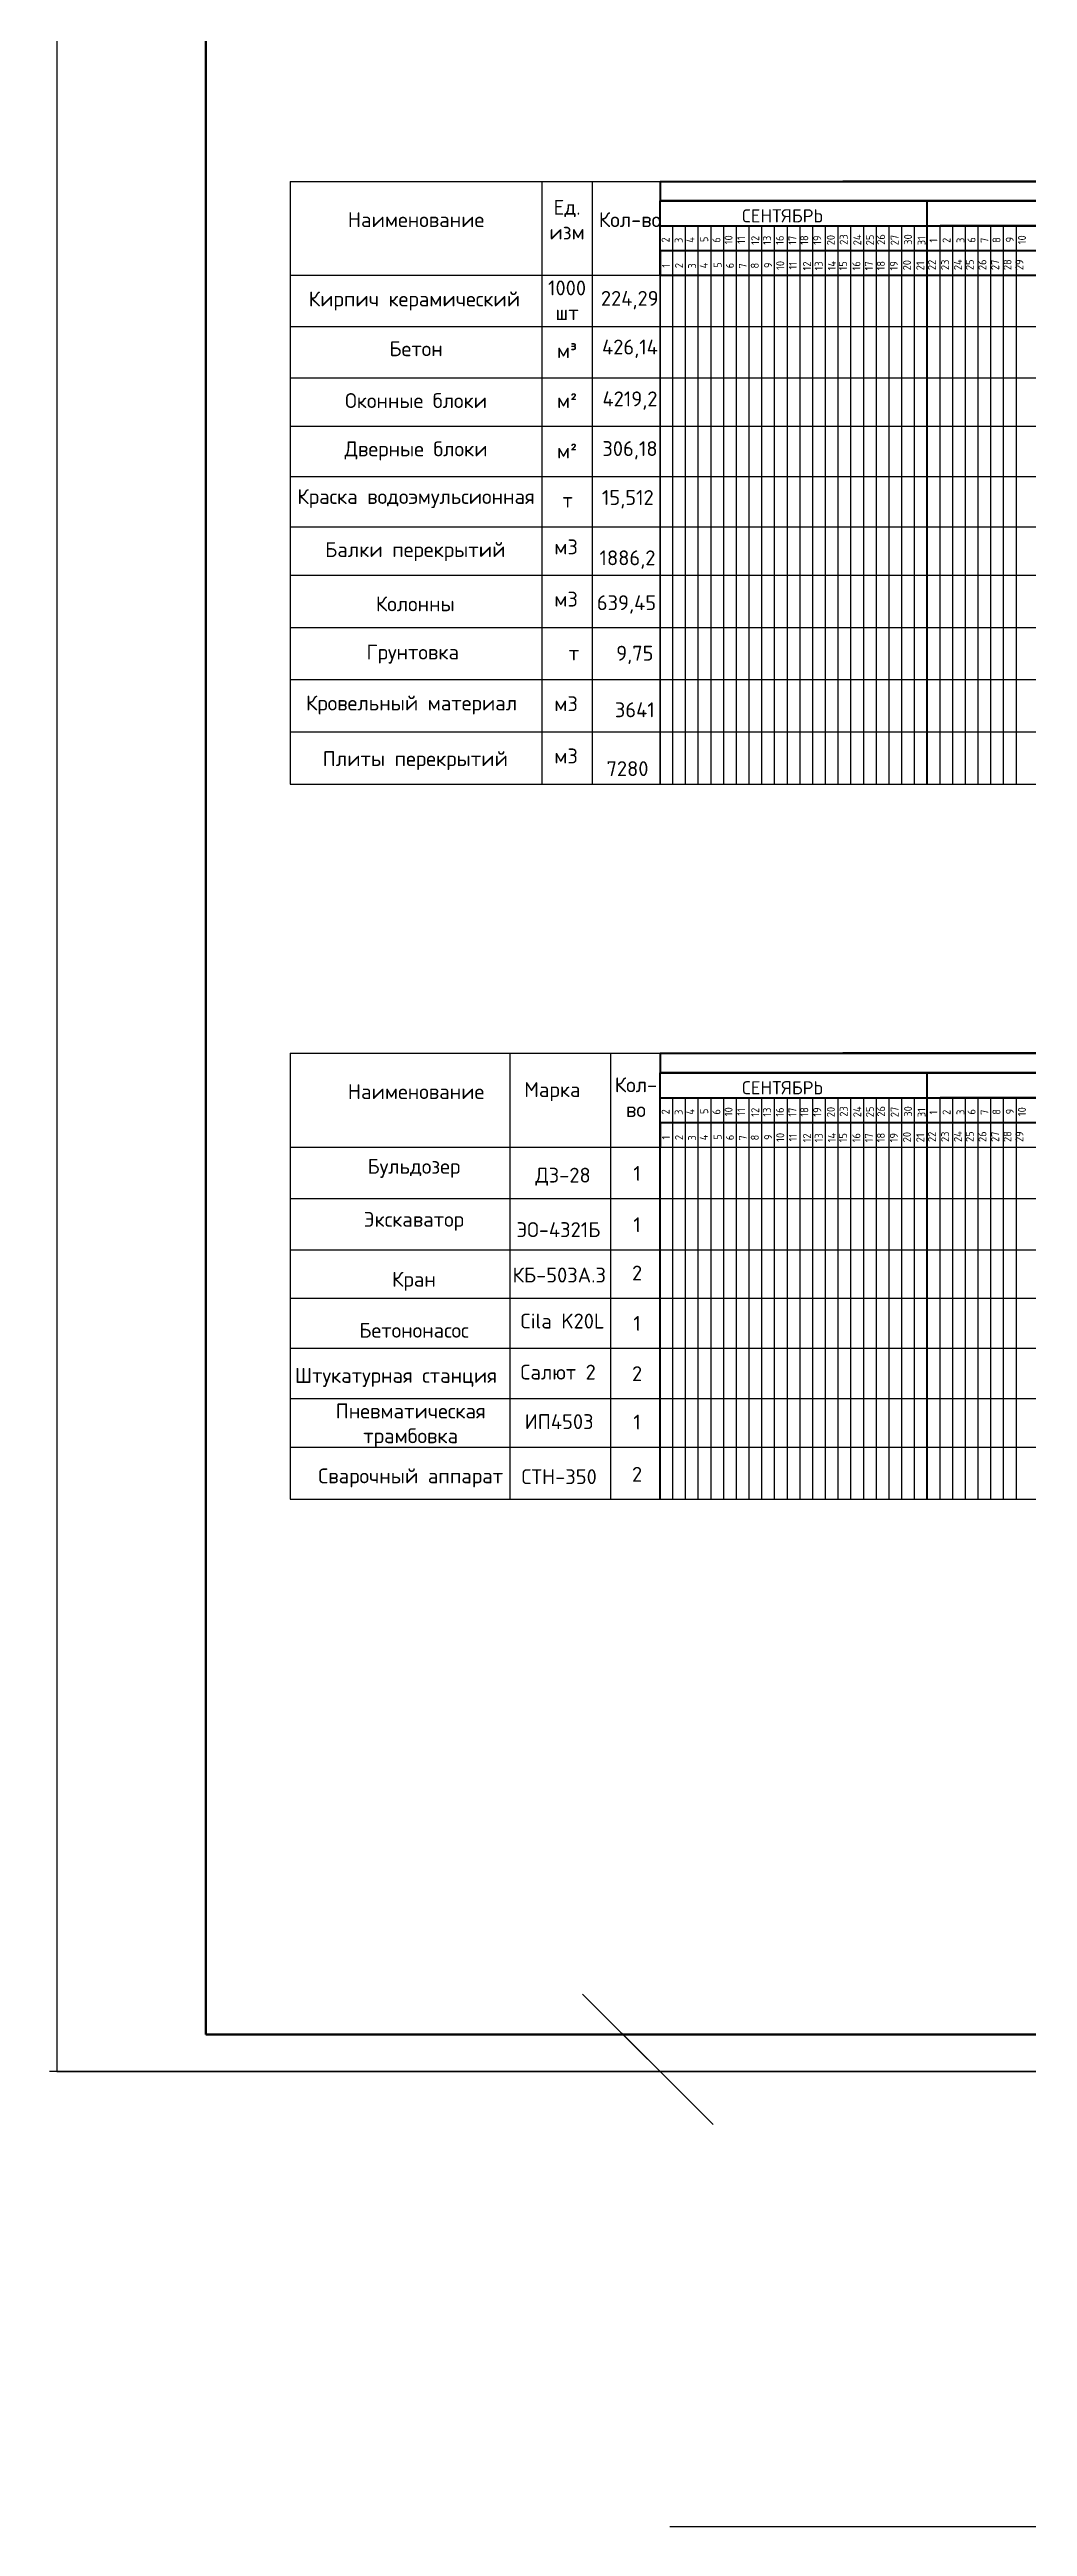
# Model space of a CAD drawing. Header units: millimetres. Extents: x -782 to 10910, y 3841 to 13237.
# Drawn here: x 9776.9 to 9908.3, y 7280.2 to 7613.3 of the extents above; entities that cross this region are included whole.
import ezdxf

# ---------------------------------------------------------------- set-up
doc = ezdxf.new("R2010")
doc.units = ezdxf.units.MM
doc.layers.add('05', color=7, linetype='Continuous', lineweight=50)
doc.layers.add('Штампы&Таблицы', color=1, linetype='Continuous', lineweight=70)
doc.layers.add('1STAIR2D', color=30, linetype='Continuous')
doc.layers.add('A0-08', color=101, linetype='Continuous')
doc.styles.add('GOST-2.304_Type-B', font='GOST_Common.ttf')
doc.styles.add('Isocpeur', font='isocpeur.ttf')
doc.styles.get("Standard").update_dxf_attribs({"font": 'isocpeur.ttf'})

msp = doc.modelspace()

# ---------------------------------------------------------------- linework, layer by layer
at = {"lineweight": 30}
for p, q in [((9809.250457, 7595.531571), (9858.969228, 7595.531571)), ((9809.250457, 7595.531571), (9809.250743, 7514.480486)), ((9843.075742, 7595.531571), (9843.075742, 7514.480486)), ((9849.840798, 7595.531571), (9849.840798, 7514.480486)), ((9858.969228, 7514.48067), (9858.969228, 7595.531571)), ((9858.969228, 7514.48067), (9858.969228, 7593.760035)), ((9858.969228, 7589.196681), (9858.969228, 7514.480486)), ((9809.250457, 7582.920212), (9858.969228, 7582.920212)), ((9858.969228, 7582.920212), (9858.969228, 7573.966388)), ((9809.250457, 7576.018045), (10602.354996, 7576.021285)), ((9809.250425, 7569.115879), (10602.354996, 7569.119119)), ((9809.250457, 7562.625041), (10602.354996, 7562.62828)), ((9809.250457, 7555.859984), (10602.354996, 7555.862923)), ((9809.250457, 7549.094927), (10602.354996, 7549.097866)), ((9809.250457, 7549.094927), (10602.354996, 7549.097866)), ((9809.250457, 7542.592922), (10602.354996, 7542.595861)), ((9809.250457, 7535.564813), (10602.354996, 7535.567752)), ((9809.250457, 7535.564813), (10602.354996, 7535.564813)), ((9809.250457, 7528.536704), (10602.354996, 7528.539643)), ((9809.250457, 7528.536704), (10602.354996, 7528.536704)), ((9809.250457, 7528.536704), (10602.354996, 7528.536704)), ((9809.250457, 7521.508595), (10602.354996, 7521.511534)), ((9809.250457, 7521.508595), (10602.354996, 7521.508595)), ((9809.250457, 7521.508595), (10602.354996, 7521.508595)), ((9809.250457, 7514.480486), (10602.354996, 7514.483424)), ((9809.250457, 7514.480486), (10602.354996, 7514.483424)), ((9809.250457, 7514.480486), (10602.354996, 7514.480486)), ((9809.250457, 7514.480486), (10602.354996, 7514.480486)), ((9809.250457, 7478.301074), (9858.969228, 7478.301074)), ((9809.250457, 7478.301074), (9809.250669, 7418.334316)), ((9838.781777, 7478.301074), (9838.781777, 7418.334316)), ((9852.298552, 7478.301074), (9852.298552, 7418.334316)), ((9809.250457, 7465.689715), (9858.969228, 7465.689715)), ((9809.250457, 7458.787548), (10602.354996, 7458.790788)), ((9809.250425, 7451.885382), (10602.354996, 7451.888622)), ((9809.250457, 7445.394544), (10602.354996, 7445.397783)), ((9809.250457, 7438.629487), (10602.354996, 7438.632426)), ((9809.250457, 7431.86443), (10602.354996, 7431.867369)), ((9809.250457, 7431.86443), (10602.354996, 7431.867369)), ((9809.250457, 7425.362425), (10602.354996, 7425.365364)), ((9809.250457, 7418.334316), (10602.354996, 7418.337255)), ((9809.250457, 7418.334316), (10602.354996, 7418.334316))]:
    msp.add_line(p, q, dxfattribs=at)
at = {"lineweight": 25}
for p, q in [((9858.969228, 7341.388854), (9848.522869, 7351.812643)), ((9848.522869, 7351.812643), (9866.100628, 7334.272862)), ((9860.269228, 7280.227508), (10909.754232, 7280.227508))]:
    msp.add_line(p, q, dxfattribs=at)
at = {"layer": '05'}
for p, q in [((9883.535668, 7595.531571), (10012.619325, 7595.531571)), ((9883.535668, 7595.531571), (10012.619325, 7595.531571)), ((9858.969228, 7592.91049), (9896.588624, 7592.91049)), ((9896.588624, 7592.91049), (9932.498047, 7592.878546)), ((9896.588624, 7589.537806), (9932.498047, 7589.537806)), ((9883.535668, 7478.301074), (10012.619325, 7478.301074)), ((9883.535668, 7478.301074), (10012.619325, 7478.301074)), ((9858.969228, 7475.679993), (9896.588624, 7475.679993)), ((9896.588624, 7475.679993), (9932.498047, 7475.648049)), ((9896.588624, 7472.307309), (9932.498047, 7472.307309))]:
    msp.add_line(p, q, dxfattribs=at)
at = {"layer": '1STAIR2D', "color": 0}
for p, q in [((9777.900427, 7935.388671), (9777.900427, 7341.388671)), ((9777.900427, 7341.388671), (10617.900427, 7341.388671))]:
    msp.add_line(p, q, dxfattribs=at)
at = {"layer": '1STAIR2D', "color": 0, "lineweight": 100}
for p, q in [((9797.900427, 7930.388671), (9797.900427, 7346.388671)), ((9797.900427, 7346.388671), (10612.900427, 7346.388671))]:
    msp.add_line(p, q, dxfattribs=at)
at = {"layer": 'A0-08', "color": 0, "lineweight": 40}
for p, q in [((9858.969228, 7595.531571), (9859.546827, 7595.531571)), ((9858.969228, 7595.531571), (9858.969228, 7592.91049)), ((9858.969228, 7595.531571), (9858.969228, 7592.91049)), ((9859.546827, 7595.531571), (10121.60354, 7595.531571)), ((9859.546827, 7595.531571), (10121.60354, 7595.531571)), ((9859.546827, 7595.531571), (10121.60354, 7595.531571)), ((9859.546827, 7595.531571), (10121.60354, 7595.531571)), ((9877.820365, 7592.91049), (10602.354996, 7593.08715)), ((9877.820365, 7592.91049), (10602.354996, 7593.08715)), ((9883.535668, 7595.531571), (10602.354996, 7595.531571)), ((9858.969228, 7586.229009), (9858.969228, 7592.91049)), ((9858.969228, 7586.229009), (9858.969228, 7592.91049)), ((9894.878651, 7514.480803), (9894.878651, 7592.91049)), ((9858.969228, 7589.569749), (10150.795112, 7589.537806)), ((9858.969228, 7582.920212), (9858.969228, 7589.537806)), ((9858.969228, 7582.920212), (9858.969228, 7589.537806)), ((9878.812008, 7589.537806), (10150.795112, 7589.537806)), ((9885.52986, 7589.537806), (10154.794479, 7589.537806)), ((9885.52986, 7589.537806), (10154.794479, 7589.537806)), ((9858.969228, 7586.229009), (9858.969228, 7582.920212)), ((9858.969228, 7586.229009), (10602.354996, 7586.229009)), ((9858.969228, 7582.920212), (10121.60354, 7582.920212)), ((9858.969228, 7478.301074), (9859.546827, 7478.301074)), ((9858.969228, 7478.301074), (9858.969228, 7475.679993)), ((9858.969228, 7478.301074), (9858.969228, 7475.679993)), ((9859.546827, 7478.301074), (10121.60354, 7478.301074)), ((9859.546827, 7478.301074), (10121.60354, 7478.301074)), ((9859.546827, 7478.301074), (10121.60354, 7478.301074)), ((9859.546827, 7478.301074), (10121.60354, 7478.301074)), ((9883.535668, 7478.301074), (10602.354996, 7478.301074)), ((9883.535668, 7478.301074), (10602.354996, 7478.301074)), ((9858.969228, 7468.998512), (9858.969228, 7475.679993)), ((9877.820365, 7475.679993), (10602.354996, 7475.856653)), ((9877.820365, 7475.679993), (10602.354996, 7475.856653)), ((9894.878651, 7418.334634), (9894.878651, 7475.679993)), ((9858.969228, 7472.307309), (10150.795112, 7472.307309)), ((9858.969228, 7418.3345), (9858.969228, 7472.307309)), ((9858.969228, 7472.307309), (10150.795112, 7472.307309)), ((9885.52986, 7472.307309), (10154.794479, 7472.307309)), ((9885.52986, 7472.307309), (10154.794479, 7472.307309)), ((9858.969228, 7468.998512), (9858.969228, 7465.689715)), ((9858.969228, 7468.998512), (10602.354996, 7468.998512))]:
    msp.add_line(p, q, dxfattribs=at)
at = {"layer": 'A0-08', "color": 0, "lineweight": 30}
for p, q in [((9858.969228, 7595.531571), (9859.807036, 7595.531571)), ((9858.969228, 7595.531571), (9858.969228, 7591.729693)), ((9858.969228, 7478.301074), (9859.807036, 7478.301074)), ((9858.969228, 7478.301074), (9858.969228, 7474.499196))]:
    msp.add_line(p, q, dxfattribs=at)
at = {"layer": 'A0-08', "color": 0, "lineweight": 25}
for p, q in [((9860.6792, 7514.480676), (9860.6792, 7589.537806)), ((9862.389173, 7514.480682), (9862.389173, 7589.537806)), ((9864.099145, 7514.480689), (9864.099145, 7589.537806)), ((9865.809118, 7514.480695), (9865.809118, 7589.537806)), ((9867.51909, 7514.480702), (9867.51909, 7589.537806)), ((9869.229063, 7514.480708), (9869.229063, 7589.537806)), ((9870.939036, 7514.480714), (9870.939036, 7589.537806)), ((9872.649008, 7514.480721), (9872.649008, 7589.537806)), ((9874.358981, 7514.480727), (9874.358981, 7589.537806)), ((9876.068953, 7514.480733), (9876.068953, 7589.537806)), ((9877.778926, 7514.48074), (9877.778926, 7589.537806)), ((9879.488898, 7514.480746), (9879.488898, 7589.537806)), ((9881.198871, 7514.480752), (9881.198871, 7589.537806)), ((9882.908843, 7514.480759), (9882.908843, 7589.537806)), ((9884.618816, 7514.480765), (9884.618816, 7589.537806)), ((9886.328789, 7514.480771), (9886.328789, 7589.537806)), ((9888.038761, 7514.480778), (9888.038761, 7589.537806)), ((9889.748734, 7514.480784), (9889.748734, 7589.537806)), ((9891.458706, 7514.48079), (9891.458706, 7589.537806)), ((9893.168679, 7514.480797), (9893.168679, 7589.537806)), ((9894.878651, 7514.480803), (9894.878651, 7589.537806)), ((9896.588624, 7514.480809), (9896.588624, 7589.537806)), ((9898.298596, 7514.480816), (9898.298596, 7589.537806)), ((9900.008569, 7514.480822), (9900.008569, 7589.537806)), ((9901.718541, 7514.480828), (9901.718541, 7589.537806)), ((9903.428514, 7514.480835), (9903.428514, 7589.537806)), ((9905.138487, 7514.480841), (9905.138487, 7589.537806)), ((9906.848459, 7514.480847), (9906.848459, 7589.537806)), ((9882.603572, 7586.229009), (10154.794479, 7586.229009)), ((9896.588624, 7586.229009), (9968.407471, 7586.229009)), ((9858.969228, 7582.920212), (10121.60354, 7582.920212)), ((9858.969228, 7582.920212), (9860.6792, 7582.920212)), ((9858.969228, 7582.920212), (9860.6792, 7582.920212)), ((9858.969228, 7582.920212), (9860.6792, 7582.920212)), ((9858.969228, 7582.920212), (9860.6792, 7582.920212)), ((9859.546827, 7582.920212), (9861.2568, 7582.920212)), ((9859.546827, 7582.920212), (9861.2568, 7582.920212)), ((9877.778926, 7582.920212), (10154.794479, 7582.920212)), ((9877.778926, 7582.920212), (10154.794479, 7582.920212)), ((9885.52986, 7582.920212), (10154.794479, 7582.920212)), ((9885.52986, 7582.920212), (10154.794479, 7582.920212)), ((9896.588624, 7582.920212), (9897.44361, 7582.920212)), ((9896.588624, 7582.920212), (9897.44361, 7582.920212)), ((9860.6792, 7418.334507), (9860.6792, 7472.307309)), ((9862.389173, 7418.334513), (9862.389173, 7472.307309)), ((9864.099145, 7418.334519), (9864.099145, 7472.307309)), ((9865.809118, 7418.334526), (9865.809118, 7472.307309)), ((9867.51909, 7418.334532), (9867.51909, 7472.307309)), ((9869.229063, 7418.334538), (9869.229063, 7472.307309)), ((9870.939036, 7418.334545), (9870.939036, 7472.307309)), ((9872.649008, 7418.334551), (9872.649008, 7472.307309)), ((9874.358981, 7418.334557), (9874.358981, 7472.307309)), ((9876.068953, 7418.334564), (9876.068953, 7472.307309)), ((9877.778926, 7418.33457), (9877.778926, 7472.307309)), ((9879.488898, 7418.334576), (9879.488898, 7472.307309)), ((9881.198871, 7418.334583), (9881.198871, 7472.307309)), ((9882.908843, 7418.334589), (9882.908843, 7472.307309)), ((9884.618816, 7418.334596), (9884.618816, 7472.307309)), ((9886.328789, 7418.334602), (9886.328789, 7472.307309)), ((9888.038761, 7418.334608), (9888.038761, 7472.307309)), ((9889.748734, 7418.334615), (9889.748734, 7472.307309)), ((9891.458706, 7418.334621), (9891.458706, 7472.307309)), ((9893.168679, 7418.334627), (9893.168679, 7472.307309)), ((9894.878651, 7418.334634), (9894.878651, 7472.307309)), ((9896.588624, 7418.33464), (9896.588624, 7472.307309)), ((9898.298596, 7418.334646), (9898.298596, 7472.307309)), ((9900.008569, 7418.334653), (9900.008569, 7472.307309)), ((9901.718541, 7418.334659), (9901.718541, 7472.307309)), ((9903.428514, 7418.334665), (9903.428514, 7472.307309)), ((9905.138487, 7418.334672), (9905.138487, 7472.307309)), ((9906.848459, 7418.334678), (9906.848459, 7472.307309)), ((9858.969228, 7468.998512), (10154.794479, 7468.998512)), ((9896.588624, 7468.998512), (9968.407471, 7468.998512)), ((9858.969228, 7465.689715), (9860.6792, 7465.689715)), ((9858.969228, 7465.689715), (9860.6792, 7465.689715)), ((9859.546827, 7465.689715), (9861.2568, 7465.689715)), ((9861.2568, 7465.689715), (10154.794479, 7465.689715)), ((9885.52986, 7465.689715), (10154.794479, 7465.689715)), ((9896.588624, 7465.689715), (9897.44361, 7465.689715))]:
    msp.add_line(p, q, dxfattribs=at)
at = {"layer": 'Штампы&Таблицы', "color": 0, "lineweight": 25}
msp.add_line((10617.900574, 7341.388854), (9776.900574, 7341.388854), dxfattribs=at)

# ---------------------------------------------------------------- texts
for p in [(9869.981923, 7590.00913), (9869.981923, 7472.778633)]:
    msp.add_text('СЕНТЯБРЬ', height=1.7683557).set_placement(p)
at = {"char_height": 2, "attachment_point": 5, "style": 'Isocpeur'}
for s, insert, width in [('{\\C256;Ед.\\Pизм}', (9846.45827, 7590.377507), 6.76505694), ('{\\C256;Наименование}', (9826.163099, 7590.377507), 33.82528471), ('{\\C256;Кол-во}', (9854.914591, 7590.377507), 10.14758541), ('1000\\Pшт', (9846.45827, 7579.537683), 6.76505694), ('224,29', (9854.884459, 7579.563079), 10.14758541), ('{\\C256;Бетон}', (9826.163099, 7573.026249), 33.82528471), ('{\\C256;м³}', (9846.45827, 7572.772626), 6.76505694), ('426,14', (9854.914591, 7573.026249), 10.14758541), ('Оконные блоки', (9826.163099, 7566.054297), 33.82528471), ('{\\C256;м²}', (9846.45827, 7566.054297), 6.76505694), ('4219,2', (9854.914591, 7566.054297), 10.14758541), ('Дверные блоки', (9826.163099, 7559.28924), 33.82528471), ('{\\C256;м²}', (9846.45827, 7559.289228), 6.76505694), ('306,18', (9854.914591, 7559.369837), 10.14758541), ('Краска водоэмульсионная', (9826.163255, 7552.883847), 33.82528471), ('т', (9846.534569, 7552.673978), 6.76505694), ('Балки перекрытий', (9826.058766, 7545.752844), 33.82528471), ('м3', (9846.331427, 7546.385487), 6.76505694), ('1886,2', (9854.579826, 7544.683021), 10.14758541), ('м3', (9846.331427, 7539.357377), 6.76505694), ('639,45', (9854.442979, 7538.647247), 10.14758541), ('Колонны', (9826.058792, 7538.724734), 33.82528471), ('Грунтовка', (9825.715835, 7531.972055), 33.82528471), ('9,75', (9855.563694, 7531.856751), 10.14758541), ('т', (9847.37861, 7532.122778), 8.35192215), ('Кровельный материал', (9825.548231, 7525.122725), 33.82528471), ('м3', (9846.331477, 7525.301034), 6.76505694), ('3641', (9855.563433, 7524.480091), 10.14758541), ('Плиты перекрытий', (9826.058815, 7517.640407), 33.82528471), ('м3', (9846.331477, 7518.27305), 6.76505694), ('7280', (9854.579876, 7516.570584), 10.14758541), ('{\\C256;Наименование}', (9826.163099, 7473.14701), 33.82528471), ('Марка', (9844.481509, 7473.14701), 6.76505694), ('Кол-\\Pво', (9855.717277, 7472.395284), 10.14758541), ('{\\C256;Бульдозер}', (9825.871376, 7462.823023), 28.48445028), ('1', (9855.870443, 7462.143975), 14.24222514), ('ДЗ-28', (9845.9147, 7461.707964), 14.24222514), ('{\\C256;Экскаватор}', (9825.871462, 7455.70191), 28.48445028), ('ЭО-4321Б', (9845.297726, 7454.586851), 14.24222514), ('1', (9855.870443, 7455.241808), 14.24222514), ('Кран ', (9825.871267, 7447.64841), 28.48445028), ('КБ-503А.3', (9845.407629, 7448.48249), 28.48445028), ('2', (9855.870443, 7448.75097), 14.24222514), ('{\\C256;Cila K20L}', (9845.826562, 7442.294344), 14.24222514), ('{\\C256;Бетононасос}', (9825.871237, 7441.059008), 28.48445028), ('1', (9855.870443, 7441.985897), 14.24222514), ('{\\C256;Штукатурная станция}', (9823.458561, 7434.717166), 28.48445028), ('Салют 2', (9845.255171, 7435.430213), 14.24222514), ('2', (9855.870468, 7435.22084), 14.24222514), ('Пневматическая \\Pтрамбовка', (9825.438388, 7428.270456), 35.60556285), ('ИП4503', (9845.393106, 7428.771391), 8.791497), ('1', (9855.870492, 7428.718835), 14.24222514), ('Сварочный аппарат', (9825.438416, 7421.208566), 35.60556285), ('СТН-350', (9845.393133, 7421.373381), 8.791497), ('2', (9855.870492, 7421.690567), 14.24222514)]:
    msp.add_mtext(s, dxfattribs=dict(at, insert=insert, width=width))
at = {"color": 85, "true_color": 0x58ba48, "insert": (9825.938684, 7579.44964), "char_height": 2, "width": 33.82528471, "attachment_point": 5, "style": 'Isocpeur'}
msp.add_mtext('{\\C256;Кирпич керамический }', dxfattribs=at)
at = {"lineweight": 20, "insert": (9854.623051, 7552.789959), "char_height": 2, "width": 49.53734975, "attachment_point": 5, "style": 'Isocpeur'}
msp.add_mtext('15,512', dxfattribs=at)
at = {"layer": 'A0-08', "color": 0, "lineweight": 25, "style": 'GOST-2.304_Type-B'}
for s, height, p in [('2', 1.068733, (9860.234471, 7587.307961)), ('3', 1.068733, (9861.993497, 7587.245817)), ('4', 1.068733, (9863.565876, 7587.276889)), ('5', 1.068733, (9865.429807, 7587.357924)), ('6', 1.068733, (9867.06827, 7587.288017)), ('10', 1.0687328, (9868.698949, 7587.072364)), ('11', 1.0687328, (9870.396411, 7587.134616)), ('12', 1.0687328, (9872.283994, 7587.001581)), ('13', 1.0687328, (9873.868811, 7587.001581)), ('16', 1.0687328, (9875.588156, 7587.001581)), ('17', 1.0687328, (9877.277881, 7587.001581)), ('18', 1.0687328, (9878.880507, 7587.001581)), ('19', 1.0687328, (9880.622493, 7587.001581)), ('20', 1.0687328, (9882.442657, 7586.93538)), ('23', 1.0687328, (9884.178332, 7587.001581)), ('24', 1.0687328, (9885.998496, 7586.93538)), ('25', 1.0687328, (9887.703549, 7586.93538)), ('26', 1.0687328, (9889.205296, 7587.001581)), ('27', 1.0687328, (9891.02546, 7586.93538)), ('30', 1.0687328, (9892.821181, 7587.001581)), ('31', 1.0687328, (9894.641345, 7586.93538)), ('1', 1.068733, (9896.238499, 7587.307961)), ('2', 1.068733, (9897.997525, 7587.245817)), ('3', 1.068733, (9899.875364, 7587.245817)), ('6', 1.068733, (9901.356948, 7587.288017)), ('7', 1.068733, (9903.100391, 7587.253064)), ('8', 1.068733, (9904.707927, 7587.259119)), ('9', 1.068733, (9906.498875, 7587.321372)), ('10', 1.0687328, (9908.134014, 7587.072364)), ('1', 1.068733, (9860.281732, 7583.937506)), ('2', 1.068733, (9862.039048, 7583.860491)), ('3', 1.068733, (9863.798074, 7583.798347)), ('4', 1.068733, (9865.370454, 7583.829418)), ('5', 1.068733, (9867.234385, 7583.910453)), ('6', 1.068733, (9868.872847, 7583.840547)), ('7', 1.068733, (9870.616291, 7583.805593)), ('8', 1.068733, (9872.223826, 7583.811649)), ('9', 1.068733, (9874.014774, 7583.873901)), ('10', 1.0687328, (9875.649914, 7583.624894)), ('11', 1.0687328, (9877.347376, 7583.687145)), ('12', 1.0687328, (9879.234959, 7583.554111)), ('13', 1.0687328, (9880.819776, 7583.554111)), ('14', 1.0687328, (9882.578792, 7583.554111)), ('15', 1.0687328, (9884.085073, 7583.554111)), ('16', 1.0687328, (9885.880931, 7583.554111)), ('17', 1.0687328, (9887.570656, 7583.554111)), ('18', 1.0687328, (9889.173282, 7583.554111)), ('19', 1.0687328, (9890.915268, 7583.554111)), ('20', 1.0687328, (9892.681004, 7583.563293)), ('21', 1.0687328, (9894.469778, 7583.563293)), ('22', 1.0687328, (9896.040243, 7583.597953)), ('23', 1.0687328, (9897.81013, 7583.597953)), ('24', 1.0687328, (9899.530163, 7583.597953)), ('25', 1.0687328, (9901.125556, 7583.597953)), ('26', 1.0687328, (9902.820661, 7583.597953)), ('27', 1.0687328, (9904.540693, 7583.597953)), ('28', 1.0687328, (9906.185941, 7583.597953)), ('29', 1.0687328, (9907.792455, 7583.597953)), ('2', 1.068733, (9860.234471, 7470.077464)), ('3', 1.068733, (9861.993497, 7470.01532)), ('4', 1.068733, (9863.565876, 7470.046392)), ('5', 1.068733, (9865.429807, 7470.127427)), ('6', 1.068733, (9867.06827, 7470.05752)), ('10', 1.0687328, (9868.698949, 7469.841867)), ('11', 1.0687328, (9870.396411, 7469.904119)), ('12', 1.0687328, (9872.283994, 7469.771084)), ('13', 1.0687328, (9873.868811, 7469.771084)), ('16', 1.0687328, (9875.588156, 7469.771084)), ('17', 1.0687328, (9877.277881, 7469.771084)), ('18', 1.0687328, (9878.880507, 7469.771084)), ('19', 1.0687328, (9880.622493, 7469.771084)), ('20', 1.0687328, (9882.442657, 7469.704883)), ('23', 1.0687328, (9884.178332, 7469.771084)), ('24', 1.0687328, (9885.998496, 7469.704883)), ('25', 1.0687328, (9887.703549, 7469.704883)), ('26', 1.0687328, (9889.205296, 7469.771084)), ('27', 1.0687328, (9891.02546, 7469.704883)), ('30', 1.0687328, (9892.821181, 7469.771084)), ('31', 1.0687328, (9894.641345, 7469.704883)), ('1', 1.068733, (9896.238499, 7470.077464)), ('2', 1.068733, (9897.997525, 7470.01532)), ('3', 1.068733, (9899.875364, 7470.01532)), ('6', 1.068733, (9901.356948, 7470.05752)), ('7', 1.068733, (9903.100391, 7470.022567)), ('8', 1.068733, (9904.707927, 7470.028622)), ('9', 1.068733, (9906.498875, 7470.090875)), ('10', 1.0687328, (9908.134014, 7469.841867)), ('1', 1.068733, (9860.281732, 7466.707009)), ('2', 1.068733, (9862.039048, 7466.629994)), ('3', 1.068733, (9863.798074, 7466.56785)), ('4', 1.068733, (9865.370454, 7466.598921)), ('5', 1.068733, (9867.234385, 7466.679956)), ('6', 1.068733, (9868.872847, 7466.61005)), ('7', 1.068733, (9870.616291, 7466.575096)), ('8', 1.068733, (9872.223826, 7466.581152)), ('9', 1.068733, (9874.014774, 7466.643405)), ('10', 1.0687328, (9875.649914, 7466.394397)), ('11', 1.0687328, (9877.347376, 7466.456648)), ('12', 1.0687328, (9879.234959, 7466.323614)), ('13', 1.0687328, (9880.819776, 7466.323614)), ('14', 1.0687328, (9882.578792, 7466.323614)), ('15', 1.0687328, (9884.085073, 7466.323614)), ('16', 1.0687328, (9885.880931, 7466.323614)), ('17', 1.0687328, (9887.570656, 7466.323614)), ('18', 1.0687328, (9889.173282, 7466.323614)), ('19', 1.0687328, (9890.915268, 7466.323614)), ('20', 1.0687328, (9892.681004, 7466.332796)), ('21', 1.0687328, (9894.469778, 7466.332796)), ('22', 1.0687328, (9896.040243, 7466.367456)), ('23', 1.0687328, (9897.81013, 7466.367456)), ('24', 1.0687328, (9899.530163, 7466.367456)), ('25', 1.0687328, (9901.125556, 7466.367456)), ('26', 1.0687328, (9902.820661, 7466.367456)), ('27', 1.0687328, (9904.540693, 7466.367456)), ('28', 1.0687328, (9906.185941, 7466.367456)), ('29', 1.0687328, (9907.792455, 7466.367456))]:
    msp.add_text(s, height=height, rotation=90, dxfattribs=at).set_placement(p)

doc.saveas('drawing.dxf')
